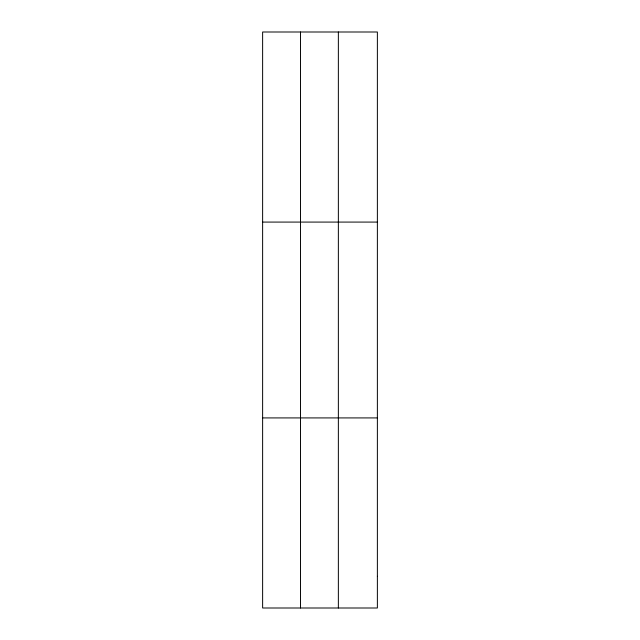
<?xml version="1.0" encoding="UTF-8"?>
<svg xmlns="http://www.w3.org/2000/svg" width="640" height="640" viewBox="0 0 640 640"><rect width="100%" height="100%" fill="white"/><g stroke="black" fill="none" stroke-linecap="round" stroke-linejoin="round"><path stroke-width="0.96" d="M300.496 608L300.496 32M338.36 608L338.36 32M262.624 222.08L377.376 222.08M262.624 417.92L377.376 417.92M377.376 576.32L377.376 608L262.624 608L262.624 32L377.376 32L377.376 576.32"/></g></svg>
